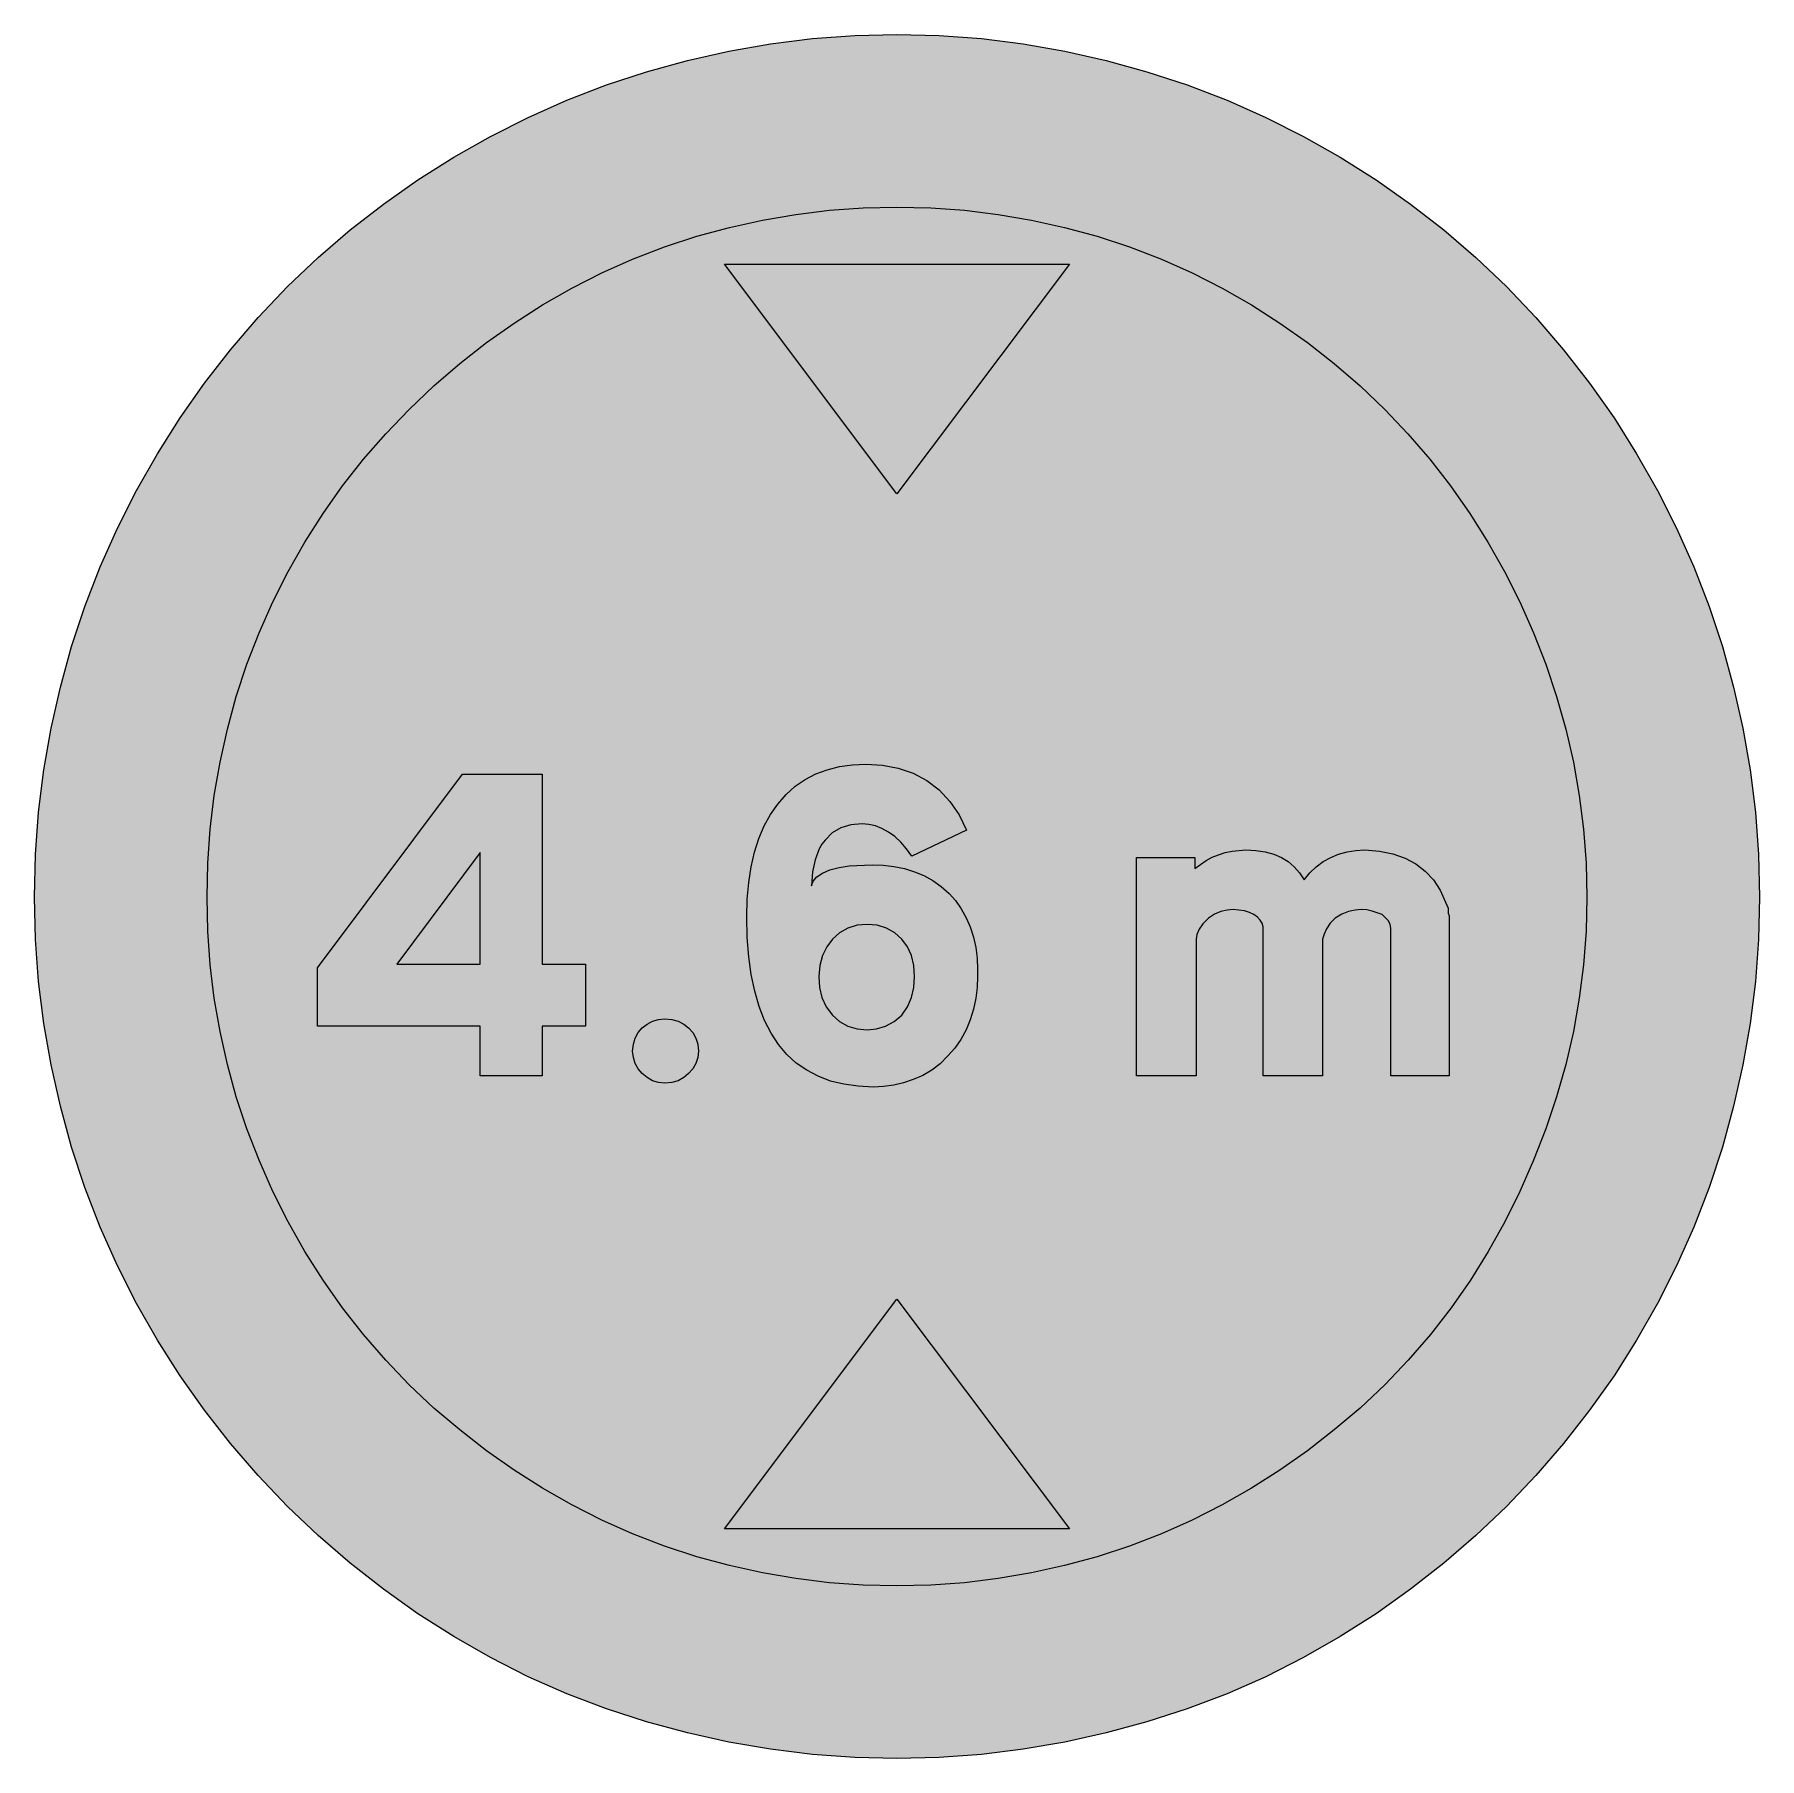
# Model space of a CAD drawing. Header units: metres. Extents: x 160 to 410, y 11 to 261.
import ezdxf

# ---------------------------------------------------------------- set-up
doc = ezdxf.new("R2010")
doc.units = ezdxf.units.M
for name, color, linetype, true_color in [('FILL_BLACK_000000', 7, 'Continuous', 0x000000), ('FILL_RED_FF0000', 7, 'Continuous', 0xff0000), ('FILL_WHITE_FFFFFF', 7, 'Continuous', 0xffffff)]:
    doc.layers.add(name, color=color, linetype=linetype, true_color=true_color)

msp = doc.modelspace()

# ---------------------------------------------------------------- hatches: boundary and pattern name
at = {"layer": 'FILL_BLACK_000000', "true_color": 0x000000}
h = msp.add_hatch(color=7, dxfattribs=at)
h.dxf.hatch_style = 1
h.paths.add_polyline_path([(259.74, 227.7), (309.78, 227.7), (284.76, 194.4), (259.74, 227.7)])
h = msp.add_hatch(color=7, dxfattribs=at)
h.dxf.hatch_style = 1
h.paths.add_polyline_path([(273.15, 138.83), (273.96, 139.39), (275.04, 139.86), (276.35, 140.2), (277.83, 140.42), (281.16, 140.58), (282.76, 140.52), (284.32, 140.34), (285.83, 140.03), (287.28, 139.59), (288.66, 139.02), (289.97, 138.3), (291.19, 137.44), (292.32, 136.44), (293.23, 135.4), (294.05, 134.21), (294.78, 132.92), (295.38, 131.58), (295.85, 130.09), (296.19, 128.59), (296.39, 127.05), (296.46, 125.46), (296.46, 124.38), (296.39, 122.79), (296.19, 121.23), (295.85, 119.67), (295.38, 118.08), (294.77, 116.63), (294.03, 115.27), (293.15, 114), (292.14, 112.86), (291.02, 111.74), (289.82, 110.81), (288.52, 110.05), (287.1, 109.44), (285.72, 108.97), (284.29, 108.63), (282.82, 108.43), (281.34, 108.36), (279.12, 108.46), (277.04, 108.75), (275.1, 109.23), (273.31, 109.91), (271.66, 110.78), (270.15, 111.84), (268.79, 113.1), (267.57, 114.55), (266.49, 116.19), (265.56, 118.02), (264.77, 120.04), (264.13, 122.26), (263.63, 124.66), (263.27, 127.26), (263.05, 130.04), (262.98, 133.02), (263.05, 135.58), (263.25, 138.01), (263.6, 140.29), (264.08, 142.43), (264.71, 144.41), (265.49, 146.23), (266.41, 147.9), (267.48, 149.4), (268.69, 150.78), (270.01, 151.97), (271.44, 152.96), (272.99, 153.77), (274.65, 154.38), (276.42, 154.82), (278.29, 155.07), (280.26, 155.16), (282.65, 155.02), (284.94, 154.6), (287.09, 153.87), (289.08, 152.82), (290.87, 151.44), (292.43, 149.76), (293.76, 147.81), (294.84, 145.62), (286.92, 141.84), (286.15, 142.92), (285.31, 143.86), (284.44, 144.67), (283.52, 145.33), (282.58, 145.85), (281.63, 146.22), (280.67, 146.44), (279.72, 146.52), (278.07, 146.38), (276.62, 145.96), (275.37, 145.23), (274.32, 144.18), (273.84, 143.58), (273.47, 142.88), (272.88, 141.3), (272.48, 139.55), (272.34, 137.52), (272.61, 138.19), (273.15, 138.83)])
h.paths.add_polyline_path([(277.65, 131.4), (276.44, 130.73), (275.4, 129.78), (274.56, 128.71), (273.94, 127.42), (273.55, 125.96), (273.42, 124.38), (273.53, 122.8), (273.87, 121.32), (274.48, 119.98), (275.4, 118.8), (276.44, 117.86), (277.65, 117.18), (278.99, 116.78), (280.44, 116.64), (281.78, 116.78), (283.1, 117.18), (284.34, 117.86), (285.48, 118.8), (286.29, 119.98), (286.85, 121.32), (287.18, 122.8), (287.28, 124.38), (287.18, 125.96), (286.85, 127.42), (286.29, 128.71), (285.48, 129.78), (284.44, 130.73), (283.23, 131.4), (281.89, 131.81), (280.44, 131.94), (278.99, 131.81), (277.65, 131.4)], flags=16)
h = msp.add_hatch(color=7, dxfattribs=at)
h.dxf.hatch_style = 1
h.paths.add_polyline_path([(239.58, 117.18), (233.28, 117.18), (233.28, 109.98), (224.28, 109.98), (224.28, 117.18), (200.7, 117.18), (200.7, 125.64), (221.76, 153.72), (233.28, 153.72), (233.28, 126.18), (239.58, 126.18), (239.58, 117.18)])
h.paths.add_polyline_path([(224.28, 126.18), (224.28, 142.38), (212.22, 126.18), (224.28, 126.18)], flags=16)
h = msp.add_hatch(color=7, dxfattribs=at)
h.dxf.hatch_style = 1
h.paths.add_polyline_path([(351.21, 134.03), (350.26, 133.81), (349.27, 133.42), (348.3, 132.84), (347.59, 132.11), (347.06, 131.31), (346.71, 130.51), (346.5, 129.78), (346.5, 109.98), (337.86, 109.98), (337.86, 131.58), (337.72, 132.1), (337.44, 132.58), (337.03, 133.01), (336.51, 133.38), (335.89, 133.68), (335.18, 133.91), (333.54, 134.1), (332.67, 134.03), (331.74, 133.81), (330.81, 133.42), (329.94, 132.84), (329.13, 132.03), (328.57, 131.24), (328.24, 130.49), (328.14, 129.78), (328.14, 109.98), (319.5, 109.98), (319.5, 141.66), (327.96, 141.66), (327.96, 140.04), (329.6, 141.23), (330.47, 141.69), (331.38, 142.02), (332.35, 142.36), (333.36, 142.58), (335.34, 142.74), (336.83, 142.67), (338.18, 142.47), (339.41, 142.13), (340.52, 141.66), (341.5, 141.05), (342.38, 140.31), (343.14, 139.43), (343.8, 138.42), (344.65, 139.43), (345.58, 140.31), (346.59, 141.05), (347.67, 141.66), (348.82, 142.13), (350.03, 142.47), (351.3, 142.67), (352.62, 142.74), (354.75, 142.56), (356.7, 142.17), (358.46, 141.55), (360.02, 140.72), (361.39, 139.66), (362.57, 138.39), (363.54, 136.89), (364.32, 135.18), (364.68, 134.28), (364.68, 134.1), (364.68, 133.56), (364.84, 133.2), (364.86, 132.84), (364.86, 109.98), (356.4, 109.98), (356.4, 131.4), (356.29, 131.94), (356.04, 132.48), (355.14, 133.38), (353.68, 133.88), (352.89, 134.04), (352.08, 134.1), (351.21, 134.03)])
h = msp.add_hatch(color=7, dxfattribs=at)
h.dxf.hatch_style = 1
h.paths.add_polyline_path([(255.86, 112.66), (255.58, 111.79), (255.13, 110.99), (254.54, 110.3), (253.82, 109.72), (253, 109.28), (252.08, 109), (251.1, 108.9), (250.18, 109), (249.31, 109.28), (248.51, 109.72), (247.82, 110.3), (247.24, 110.99), (246.8, 111.79), (246.52, 112.66), (246.42, 113.58), (246.52, 114.56), (246.8, 115.45), (247.24, 116.25), (247.82, 116.93), (248.51, 117.49), (249.31, 117.91), (250.18, 118.17), (251.1, 118.26), (252.08, 118.17), (253, 117.91), (253.82, 117.49), (254.54, 116.93), (255.13, 116.25), (255.58, 115.45), (255.86, 114.56), (255.96, 113.58), (255.86, 112.66)])
h = msp.add_hatch(color=7, dxfattribs=at)
h.dxf.hatch_style = 1
h.paths.add_polyline_path([(309.78, 44.28), (259.74, 44.28), (284.76, 77.58), (309.78, 44.28)])
at = {"layer": 'FILL_RED_FF0000', "true_color": 0xff0000}
h = msp.add_hatch(color=7, dxfattribs=at)
h.dxf.hatch_style = 1
h.paths.add_polyline_path([(409.71, 129.77), (409.26, 123.66), (408.5, 117.59), (407.45, 111.56), (406.11, 105.57), (404.47, 99.65), (402.54, 93.8), (400.32, 88.02), (397.82, 82.42), (395.06, 76.96), (392.04, 71.65), (388.76, 66.49), (385.22, 61.49), (381.44, 56.66), (377.41, 52), (373.14, 47.52), (368.71, 43.3), (364.08, 39.3), (359.25, 35.52), (354.24, 31.97), (349.06, 28.67), (343.73, 25.62), (338.25, 22.84), (332.64, 20.34), (326.86, 18.18), (321.01, 16.3), (315.09, 14.69), (309.11, 13.37), (303.07, 12.33), (297, 11.58), (290.89, 11.13), (284.76, 10.98), (278.62, 11.13), (272.49, 11.58), (266.4, 12.33), (260.35, 13.37), (254.36, 14.69), (248.44, 16.3), (242.61, 18.18), (236.88, 20.34), (231.27, 22.84), (225.79, 25.62), (220.46, 28.67), (215.28, 31.97), (210.27, 35.52), (205.44, 39.3), (200.81, 43.3), (196.38, 47.52), (192.11, 52), (188.08, 56.66), (184.3, 61.49), (180.77, 66.49), (177.48, 71.65), (174.46, 76.96), (171.7, 82.42), (169.2, 88.02), (166.98, 93.8), (165.05, 99.65), (163.41, 105.57), (162.07, 111.56), (161.02, 117.59), (160.26, 123.66), (159.81, 129.77), (159.66, 135.9), (159.81, 142.09), (160.26, 148.24), (161.02, 154.34), (162.07, 160.38), (163.41, 166.35), (165.05, 172.25), (166.98, 178.06), (169.2, 183.78), (171.7, 189.39), (174.46, 194.87), (177.48, 200.21), (180.77, 205.4), (184.3, 210.43), (188.08, 215.29), (192.11, 219.97), (196.38, 224.46), (200.81, 228.67), (205.44, 232.65), (210.27, 236.4), (215.28, 239.92), (220.46, 243.19), (225.79, 246.2), (231.27, 248.96), (236.88, 251.46), (242.61, 253.68), (248.44, 255.61), (254.36, 257.25), (260.35, 258.59), (266.4, 259.64), (272.49, 260.4), (278.62, 260.85), (284.76, 261), (290.89, 260.85), (297, 260.4), (303.07, 259.64), (309.11, 258.59), (315.09, 257.25), (321.01, 255.61), (326.86, 253.68), (332.64, 251.46), (338.25, 248.96), (343.73, 246.2), (349.06, 243.19), (354.24, 239.92), (359.25, 236.4), (364.08, 232.65), (368.71, 228.67), (373.14, 224.46), (377.41, 219.97), (381.44, 215.29), (385.22, 210.43), (388.76, 205.4), (392.04, 200.21), (395.06, 194.87), (397.82, 189.39), (400.32, 183.78), (402.54, 178.06), (404.47, 172.25), (406.11, 166.35), (407.45, 160.38), (408.5, 154.34), (409.26, 148.24), (409.71, 142.09), (409.86, 135.9), (409.71, 129.77)])
at = {"layer": 'FILL_WHITE_FFFFFF', "true_color": 0xffffff}
h = msp.add_hatch(color=7, dxfattribs=at)
h.dxf.hatch_style = 1
h.paths.add_polyline_path([(384.71, 130.98), (384.34, 126.09), (383.72, 121.23), (382.86, 116.42), (381.76, 111.65), (380.44, 106.94), (378.88, 102.3), (377.1, 97.74), (375.11, 93.21), (372.92, 88.8), (370.52, 84.52), (367.92, 80.37), (365.12, 76.35), (362.12, 72.48), (358.91, 68.75), (355.5, 65.16), (351.92, 61.8), (348.18, 58.62), (344.32, 55.62), (340.31, 52.81), (336.18, 50.19), (331.93, 47.77), (327.57, 45.56), (323.1, 43.56), (318.48, 41.79), (313.79, 40.25), (309.05, 38.95), (304.27, 37.89), (299.44, 37.06), (294.57, 36.47), (289.68, 36.12), (284.76, 36), (279.84, 36.12), (274.95, 36.47), (270.08, 37.06), (265.25, 37.89), (260.47, 38.95), (255.73, 40.25), (251.04, 41.79), (246.42, 43.56), (241.95, 45.56), (237.59, 47.77), (233.34, 50.19), (229.21, 52.81), (225.2, 55.62), (221.34, 58.62), (217.6, 61.8), (214.02, 65.16), (210.6, 68.75), (207.38, 72.48), (204.34, 76.35), (201.51, 80.37), (198.88, 84.52), (196.45, 88.8), (194.24, 93.21), (192.24, 97.74), (190.47, 102.3), (188.93, 106.94), (187.63, 111.65), (186.57, 116.42), (185.74, 121.23), (185.15, 126.09), (184.8, 130.98), (184.68, 135.9), (184.8, 140.83), (185.15, 145.74), (185.74, 150.63), (186.57, 155.48), (187.63, 160.27), (188.93, 165.01), (190.47, 169.67), (192.24, 174.24), (194.24, 178.72), (196.45, 183.1), (198.88, 187.37), (201.51, 191.52), (204.34, 195.53), (207.38, 199.4), (210.6, 203.11), (214.02, 206.64), (217.6, 210.06), (221.34, 213.28), (225.2, 216.32), (229.21, 219.15), (233.34, 221.78), (237.59, 224.21), (241.95, 226.42), (246.42, 228.42), (251.04, 230.19), (255.73, 231.73), (260.47, 233.03), (265.25, 234.09), (270.08, 234.92), (274.95, 235.51), (279.84, 235.86), (284.76, 235.98), (289.68, 235.86), (294.57, 235.51), (299.44, 234.92), (304.27, 234.09), (309.05, 233.03), (313.79, 231.73), (318.48, 230.19), (323.1, 228.42), (327.57, 226.42), (331.93, 224.21), (336.18, 221.78), (340.31, 219.15), (344.32, 216.32), (348.18, 213.28), (351.92, 210.06), (355.5, 206.64), (358.86, 203.11), (362.04, 199.4), (365.04, 195.53), (367.85, 191.52), (370.47, 187.37), (372.89, 183.1), (375.1, 178.72), (377.1, 174.24), (378.88, 169.67), (380.44, 165.01), (381.76, 160.27), (382.86, 155.48), (383.72, 150.63), (384.34, 145.74), (384.71, 140.83), (384.84, 135.9), (384.71, 130.98)])

# ---------------------------------------------------------------- linework, layer by layer
at = {"layer": 'FILL_BLACK_000000', "lineweight": 0, "true_color": 0x000000}
for points in [[(259.74, 227.7), (309.78, 227.7), (284.76, 194.4)], [(273.15, 138.83), (273.96, 139.39), (275.04, 139.86), (276.35, 140.2), (277.83, 140.42), (281.16, 140.58), (282.76, 140.52), (284.32, 140.34), (285.83, 140.03), (287.28, 139.59), (288.66, 139.02), (289.97, 138.3), (291.19, 137.44), (292.32, 136.44), (293.23, 135.4), (294.05, 134.21), (294.78, 132.92), (295.38, 131.58), (295.85, 130.09), (296.19, 128.59), (296.39, 127.05), (296.46, 125.46), (296.46, 124.38), (296.39, 122.79), (296.19, 121.23), (295.85, 119.67), (295.38, 118.08), (294.77, 116.63), (294.03, 115.27), (293.15, 114), (292.14, 112.86), (291.02, 111.74), (289.82, 110.81), (288.52, 110.05), (287.1, 109.44), (285.72, 108.97), (284.29, 108.63), (282.82, 108.43), (281.34, 108.36), (279.12, 108.46), (277.04, 108.75), (275.1, 109.23), (273.31, 109.91), (271.66, 110.78), (270.15, 111.84), (268.79, 113.1), (267.57, 114.55), (266.49, 116.19), (265.56, 118.02), (264.77, 120.04), (264.13, 122.26), (263.63, 124.66), (263.27, 127.26), (263.05, 130.04), (262.98, 133.02), (263.05, 135.58), (263.25, 138.01), (263.6, 140.29), (264.08, 142.43), (264.71, 144.41), (265.49, 146.23), (266.41, 147.9), (267.48, 149.4), (268.69, 150.78), (270.01, 151.97), (271.44, 152.96), (272.99, 153.77), (274.65, 154.38), (276.42, 154.82), (278.29, 155.07), (280.26, 155.16), (282.65, 155.02), (284.94, 154.6), (287.09, 153.87), (289.08, 152.82), (290.87, 151.44), (292.43, 149.76), (293.76, 147.81), (294.84, 145.62), (286.92, 141.84), (286.15, 142.92), (285.31, 143.86), (284.44, 144.67), (283.52, 145.33), (282.58, 145.85), (281.63, 146.22), (280.67, 146.44), (279.72, 146.52), (278.07, 146.38), (276.62, 145.96), (275.37, 145.23), (274.32, 144.18), (273.84, 143.58), (273.47, 142.88), (272.88, 141.3), (272.48, 139.55), (272.34, 137.52), (272.61, 138.19)], [(239.58, 117.18), (233.28, 117.18), (233.28, 109.98), (224.28, 109.98), (224.28, 117.18), (200.7, 117.18), (200.7, 125.64), (221.76, 153.72), (233.28, 153.72), (233.28, 126.18), (239.58, 126.18)], [(351.21, 134.03), (350.26, 133.81), (349.27, 133.42), (348.3, 132.84), (347.59, 132.11), (347.06, 131.31), (346.71, 130.51), (346.5, 129.78), (346.5, 109.98), (337.86, 109.98), (337.86, 131.58), (337.72, 132.1), (337.44, 132.58), (337.03, 133.01), (336.51, 133.38), (335.89, 133.68), (335.18, 133.91), (333.54, 134.1), (332.67, 134.03), (331.74, 133.81), (330.81, 133.42), (329.94, 132.84), (329.13, 132.03), (328.57, 131.24), (328.24, 130.49), (328.14, 129.78), (328.14, 109.98), (319.5, 109.98), (319.5, 141.66), (327.96, 141.66), (327.96, 140.04), (329.6, 141.23), (330.47, 141.69), (331.38, 142.02), (332.35, 142.36), (333.36, 142.58), (335.34, 142.74), (336.83, 142.67), (338.18, 142.47), (339.41, 142.13), (340.52, 141.66), (341.5, 141.05), (342.38, 140.31), (343.14, 139.43), (343.8, 138.42), (344.65, 139.43), (345.58, 140.31), (346.59, 141.05), (347.67, 141.66), (348.82, 142.13), (350.03, 142.47), (351.3, 142.67), (352.62, 142.74), (354.75, 142.56), (356.7, 142.17), (358.46, 141.55), (360.02, 140.72), (361.39, 139.66), (362.57, 138.39), (363.54, 136.89), (364.32, 135.18), (364.68, 134.28), (364.68, 134.1), (364.68, 133.56), (364.84, 133.2), (364.86, 132.84), (364.86, 109.98), (356.4, 109.98), (356.4, 131.4), (356.29, 131.94), (356.04, 132.48), (355.14, 133.38), (353.68, 133.88), (352.89, 134.04), (352.08, 134.1)], [(224.28, 126.18), (224.28, 142.38), (212.22, 126.18)], [(277.65, 131.4), (276.44, 130.73), (275.4, 129.78), (274.56, 128.71), (273.94, 127.42), (273.55, 125.96), (273.42, 124.38), (273.53, 122.8), (273.87, 121.32), (274.48, 119.98), (275.4, 118.8), (276.44, 117.86), (277.65, 117.18), (278.99, 116.78), (280.44, 116.64), (281.78, 116.78), (283.1, 117.18), (284.34, 117.86), (285.48, 118.8), (286.29, 119.98), (286.85, 121.32), (287.18, 122.8), (287.28, 124.38), (287.18, 125.96), (286.85, 127.42), (286.29, 128.71), (285.48, 129.78), (284.44, 130.73), (283.23, 131.4), (281.89, 131.81), (280.44, 131.94), (278.99, 131.81)], [(255.86, 112.66), (255.58, 111.79), (255.13, 110.99), (254.54, 110.3), (253.82, 109.72), (253, 109.28), (252.08, 109), (251.1, 108.9), (250.18, 109), (249.31, 109.28), (248.51, 109.72), (247.82, 110.3), (247.24, 110.99), (246.8, 111.79), (246.52, 112.66), (246.42, 113.58), (246.52, 114.56), (246.8, 115.45), (247.24, 116.25), (247.82, 116.93), (248.51, 117.49), (249.31, 117.91), (250.18, 118.17), (251.1, 118.26), (252.08, 118.17), (253, 117.91), (253.82, 117.49), (254.54, 116.93), (255.13, 116.25), (255.58, 115.45), (255.86, 114.56), (255.96, 113.58)], [(309.78, 44.28), (259.74, 44.28), (284.76, 77.58)]]:
    msp.add_lwpolyline(points, close=True, dxfattribs=at)
at = {"layer": 'FILL_RED_FF0000', "lineweight": 0, "true_color": 0xff0000}
msp.add_lwpolyline([(409.71, 129.77), (409.26, 123.66), (408.5, 117.59), (407.45, 111.56), (406.11, 105.57), (404.47, 99.65), (402.54, 93.8), (400.32, 88.02), (397.82, 82.42), (395.06, 76.96), (392.04, 71.65), (388.76, 66.49), (385.22, 61.49), (381.44, 56.66), (377.41, 52), (373.14, 47.52), (368.71, 43.3), (364.08, 39.3), (359.25, 35.52), (354.24, 31.97), (349.06, 28.67), (343.73, 25.62), (338.25, 22.84), (332.64, 20.34), (326.86, 18.18), (321.01, 16.3), (315.09, 14.69), (309.11, 13.37), (303.07, 12.33), (297, 11.58), (290.89, 11.13), (284.76, 10.98), (278.62, 11.13), (272.49, 11.58), (266.4, 12.33), (260.35, 13.37), (254.36, 14.69), (248.44, 16.3), (242.61, 18.18), (236.88, 20.34), (231.27, 22.84), (225.79, 25.62), (220.46, 28.67), (215.28, 31.97), (210.27, 35.52), (205.44, 39.3), (200.81, 43.3), (196.38, 47.52), (192.11, 52), (188.08, 56.66), (184.3, 61.49), (180.77, 66.49), (177.48, 71.65), (174.46, 76.96), (171.7, 82.42), (169.2, 88.02), (166.98, 93.8), (165.05, 99.65), (163.41, 105.57), (162.07, 111.56), (161.02, 117.59), (160.26, 123.66), (159.81, 129.77), (159.66, 135.9), (159.81, 142.09), (160.26, 148.24), (161.02, 154.34), (162.07, 160.38), (163.41, 166.35), (165.05, 172.25), (166.98, 178.06), (169.2, 183.78), (171.7, 189.39), (174.46, 194.87), (177.48, 200.21), (180.77, 205.4), (184.3, 210.43), (188.08, 215.29), (192.11, 219.97), (196.38, 224.46), (200.81, 228.67), (205.44, 232.65), (210.27, 236.4), (215.28, 239.92), (220.46, 243.19), (225.79, 246.2), (231.27, 248.96), (236.88, 251.46), (242.61, 253.68), (248.44, 255.61), (254.36, 257.25), (260.35, 258.59), (266.4, 259.64), (272.49, 260.4), (278.62, 260.85), (284.76, 261), (290.89, 260.85), (297, 260.4), (303.07, 259.64), (309.11, 258.59), (315.09, 257.25), (321.01, 255.61), (326.86, 253.68), (332.64, 251.46), (338.25, 248.96), (343.73, 246.2), (349.06, 243.19), (354.24, 239.92), (359.25, 236.4), (364.08, 232.65), (368.71, 228.67), (373.14, 224.46), (377.41, 219.97), (381.44, 215.29), (385.22, 210.43), (388.76, 205.4), (392.04, 200.21), (395.06, 194.87), (397.82, 189.39), (400.32, 183.78), (402.54, 178.06), (404.47, 172.25), (406.11, 166.35), (407.45, 160.38), (408.5, 154.34), (409.26, 148.24), (409.71, 142.09), (409.86, 135.9)], close=True, dxfattribs=at)
at = {"layer": 'FILL_WHITE_FFFFFF', "lineweight": 0, "true_color": 0xff0000}
msp.add_lwpolyline([(384.71, 130.98), (384.34, 126.09), (383.72, 121.23), (382.86, 116.42), (381.76, 111.65), (380.44, 106.94), (378.88, 102.3), (377.1, 97.74), (375.11, 93.21), (372.92, 88.8), (370.52, 84.52), (367.92, 80.37), (365.12, 76.35), (362.12, 72.48), (358.91, 68.75), (355.5, 65.16), (351.92, 61.8), (348.18, 58.62), (344.32, 55.62), (340.31, 52.81), (336.18, 50.19), (331.93, 47.77), (327.57, 45.56), (323.1, 43.56), (318.48, 41.79), (313.79, 40.25), (309.05, 38.95), (304.27, 37.89), (299.44, 37.06), (294.57, 36.47), (289.68, 36.12), (284.76, 36), (279.84, 36.12), (274.95, 36.47), (270.08, 37.06), (265.25, 37.89), (260.47, 38.95), (255.73, 40.25), (251.04, 41.79), (246.42, 43.56), (241.95, 45.56), (237.59, 47.77), (233.34, 50.19), (229.21, 52.81), (225.2, 55.62), (221.34, 58.62), (217.6, 61.8), (214.02, 65.16), (210.6, 68.75), (207.38, 72.48), (204.34, 76.35), (201.51, 80.37), (198.88, 84.52), (196.45, 88.8), (194.24, 93.21), (192.24, 97.74), (190.47, 102.3), (188.93, 106.94), (187.63, 111.65), (186.57, 116.42), (185.74, 121.23), (185.15, 126.09), (184.8, 130.98), (184.68, 135.9), (184.8, 140.83), (185.15, 145.74), (185.74, 150.63), (186.57, 155.48), (187.63, 160.27), (188.93, 165.01), (190.47, 169.67), (192.24, 174.24), (194.24, 178.72), (196.45, 183.1), (198.88, 187.37), (201.51, 191.52), (204.34, 195.53), (207.38, 199.4), (210.6, 203.11), (214.02, 206.64), (217.6, 210.06), (221.34, 213.28), (225.2, 216.32), (229.21, 219.15), (233.34, 221.78), (237.59, 224.21), (241.95, 226.42), (246.42, 228.42), (251.04, 230.19), (255.73, 231.73), (260.47, 233.03), (265.25, 234.09), (270.08, 234.92), (274.95, 235.51), (279.84, 235.86), (284.76, 235.98), (289.68, 235.86), (294.57, 235.51), (299.44, 234.92), (304.27, 234.09), (309.05, 233.03), (313.79, 231.73), (318.48, 230.19), (323.1, 228.42), (327.57, 226.42), (331.93, 224.21), (336.18, 221.78), (340.31, 219.15), (344.32, 216.32), (348.18, 213.28), (351.92, 210.06), (355.5, 206.64), (358.86, 203.11), (362.04, 199.4), (365.04, 195.53), (367.85, 191.52), (370.47, 187.37), (372.89, 183.1), (375.1, 178.72), (377.1, 174.24), (378.88, 169.67), (380.44, 165.01), (381.76, 160.27), (382.86, 155.48), (383.72, 150.63), (384.34, 145.74), (384.71, 140.83), (384.84, 135.9)], close=True, dxfattribs=at)

doc.saveas('drawing.dxf')
